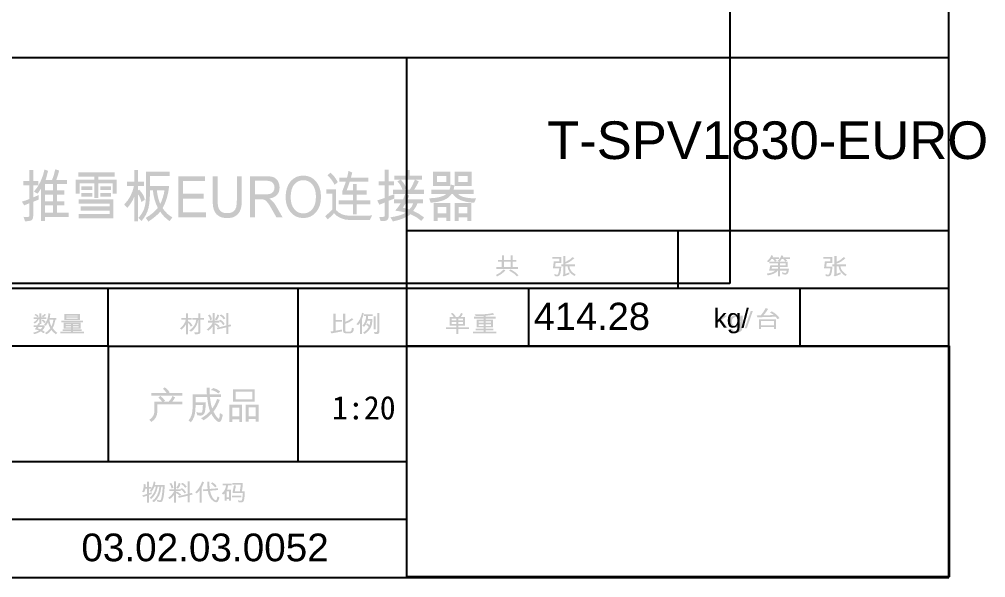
# Model space of a CAD drawing. Extents: x 3 to 592, y 5 to 207.
# Drawn here: x 520.4 to 591.7, y 5.2 to 46.4 of the extents above; entities that cross this region are included whole.
import ezdxf

# ---------------------------------------------------------------- set-up
doc = ezdxf.new("R2010")
doc.units = 0
doc.layers.get('0').update_dxf_attribs({"linetype": 'CONTINUOUS'})
picture_1 = doc.add_image_def('image4.jpg', size_in_pixel=(151, 64))
picture_2 = doc.add_image_def('image5.jpg', size_in_pixel=(760, 1236))

msp = doc.modelspace()

# ---------------------------------------------------------------- hatches: boundary and pattern name
h = msp.add_hatch(color=7)
h.paths.add_polyline_path([(524.056633, 31.811458), (522.330227, 31.811458), (522.330227, 31.507187), (522.03698, 31.507187), (522.03698, 33.919857), (521.777909, 33.522982), (521.508365, 33.680078), (521.773052, 34.031461), (521.990816, 34.420774), (522.161658, 34.847914), (522.285578, 35.312778), (522.544098, 35.211354), (522.482517, 34.95516), (522.433442, 34.758806), (522.396976, 34.622398), (522.373222, 34.546037), (522.845613, 34.546037), (522.976182, 34.911011), (523.078226, 35.321046), (523.366512, 35.236159), (523.275699, 34.905567), (523.15264, 34.546037), (523.945288, 34.546037), (523.945288, 34.237908), (523.195635, 34.237908), (523.195635, 33.772682), (523.747952, 33.772682), (523.747952, 33.462899), (523.195635, 33.462899), (523.195635, 32.966806), (523.747952, 32.966806), (523.747952, 32.658676), (523.195635, 32.658676), (523.195635, 32.121241), (524.056633, 32.121241)])
h.paths.add_polyline_path([(522.905144, 33.772682), (522.905144, 34.237908), (522.330227, 34.237908), (522.330227, 33.772682)])
h.paths.add_polyline_path([(522.905144, 32.966806), (522.905144, 33.462899), (522.330227, 33.462899), (522.330227, 32.966806)])
h.paths.add_polyline_path([(522.905144, 32.121241), (522.905144, 32.658676), (522.330227, 32.658676), (522.330227, 32.121241)])
h.paths.add_polyline_path([(521.853977, 33.090829), (521.454346, 32.933733), (521.454346, 31.947608), (521.445991, 31.810141), (521.420997, 31.701146), (521.379467, 31.620574), (521.321503, 31.568372), (521.241723, 31.535816), (521.135537, 31.513389), (521.002995, 31.50109), (520.84415, 31.498919), (520.734459, 31.823585), (520.879153, 31.811183), (520.98912, 31.807049), (521.065808, 31.813577), (521.120585, 31.833231), (521.153451, 31.866115), (521.164406, 31.912331), (521.164406, 32.824041), (520.949915, 32.731988), (520.787926, 32.671354), (520.615396, 32.937591), (520.91636, 33.036741), (521.164406, 33.13217), (521.164406, 34.153021), (520.71241, 34.153021), (520.71241, 34.46115), (521.164406, 34.46115), (521.164406, 35.279705), (521.454346, 35.279705), (521.454346, 34.46115), (521.835787, 34.46115), (521.835787, 34.153021), (521.454346, 34.153021), (521.454346, 33.260052), (521.639623, 33.331297), (521.846811, 33.429826)])
h = msp.add_hatch(color=7)
h.paths.add_polyline_path([(527.611811, 33.522982), (527.32132, 33.522982), (527.32132, 34.279249), (526.259128, 34.279249), (526.259128, 33.217057), (525.969189, 33.217057), (525.969189, 34.279249), (524.882744, 34.279249), (524.882744, 33.522982), (524.594458, 33.522982), (524.594458, 34.573047), (525.969189, 34.573047), (525.969189, 34.791879), (524.784076, 34.791879), (524.784076, 35.102214), (527.451958, 35.102214), (527.451958, 34.791879), (526.259128, 34.791879), (526.259128, 34.573047), (527.611811, 34.573047)])
h.paths.add_polyline_path([(527.19895, 33.797487), (526.395279, 33.797487), (526.395279, 34.072543), (527.19895, 34.072543)])
h.paths.add_polyline_path([(525.817054, 33.797487), (525.001806, 33.797487), (525.001806, 34.072543), (525.817054, 34.072543)])
h.paths.add_polyline_path([(527.19895, 33.297535), (526.395279, 33.297535), (526.395279, 33.57645), (527.19895, 33.57645)])
h.paths.add_polyline_path([(525.817054, 33.297535), (525.001806, 33.297535), (525.001806, 33.57645), (525.817054, 33.57645)])
h.paths.add_polyline_path([(527.372032, 31.718303), (524.798959, 31.718303), (524.798959, 32.028086), (527.081542, 32.028086), (527.081542, 32.278338), (524.94007, 32.278338), (524.94007, 32.586467), (527.081542, 32.586467), (527.081542, 32.803646), (524.798959, 32.803646), (524.798959, 33.111224), (527.372032, 33.111224)])
h = msp.add_hatch(color=7)
h.paths.add_polyline_path([(529.687527, 33.086419), (529.436724, 32.904518), (529.380818, 33.097168), (529.320624, 33.255091), (529.256192, 33.378288), (529.187574, 33.466758), (529.187574, 31.478524), (528.898738, 31.478524), (528.898738, 33.293125), (528.817106, 33.100665), (528.706226, 32.9019), (528.5662, 32.696727), (528.397132, 32.485043), (528.154597, 32.718759), (528.42042, 33.033046), (528.63002, 33.368986), (528.783396, 33.726527), (528.880547, 34.105616), (528.357444, 34.105616), (528.357444, 34.41595), (528.898738, 34.41595), (528.898738, 35.267578), (529.187574, 35.267578), (529.187574, 34.41595), (529.619176, 34.41595), (529.619176, 34.105616), (529.187574, 34.105616), (529.187574, 33.768824), (529.263642, 33.826701), (529.419093, 33.649253), (529.541523, 33.466689), (529.630984, 33.27906)])
h.paths.add_polyline_path([(531.717652, 31.782244), (531.5126, 31.503329), (531.304853, 31.660977), (531.120617, 31.829786), (530.959843, 32.009965), (530.822479, 32.201719), (530.660327, 32.027457), (530.460813, 31.84777), (530.223988, 31.662604), (529.949905, 31.47191), (529.753121, 31.740903), (530.017584, 31.911142), (530.253625, 32.0912), (530.46114, 32.28118), (530.640027, 32.481185), (530.507933, 32.782269), (530.403486, 33.098546), (530.326635, 33.430119), (530.277327, 33.777092), (530.06566, 33.777092), (530.058339, 33.378753), (530.036446, 33.025372), (530.000083, 32.716847), (529.949354, 32.453073), (529.873812, 32.213105), (529.763801, 31.976134), (529.619374, 31.742264), (529.440582, 31.511597), (529.204111, 31.753029), (529.324836, 31.878905), (529.434036, 32.024985), (529.531765, 32.19122), (529.618073, 32.377556), (529.688336, 32.607301), (529.738652, 32.90376), (529.768917, 33.266882), (529.779028, 33.696615), (529.779028, 35.139145), (531.527483, 35.139145), (531.527483, 34.827157), (530.068968, 34.827157), (530.068968, 34.09349), (531.477323, 34.09349), (531.413571, 33.637919), (531.311682, 33.213819), (531.17176, 32.821242), (530.993907, 32.460239), (531.165361, 32.2402), (531.343171, 32.053855), (531.527285, 31.901203)])
h.paths.add_polyline_path([(531.135018, 33.777092), (530.567817, 33.777092), (530.610709, 33.492338), (530.66745, 33.230011), (530.73804, 32.990008), (530.822479, 32.772227), (530.930689, 33.01334), (531.018849, 33.261223), (531.086959, 33.515825)])
h = msp.add_hatch(color=7)
h.paths.add_polyline_path([(546.325757, 32.735295), (545.319238, 32.735295), (545.319238, 32.011549), (545.028748, 32.011549), (545.028748, 32.735295), (543.989156, 32.735295), (543.989156, 33.043424), (545.028748, 33.043424), (545.028748, 33.45849), (544.253188, 33.45849), (544.253188, 33.71701), (544.347566, 33.962059), (544.420757, 34.15812), (544.472865, 34.305191), (544.503991, 34.403273), (544.027741, 34.403273), (544.027741, 34.711402), (544.595493, 34.711402), (544.663568, 34.978741), (544.705185, 35.211354), (544.984099, 35.079062), (544.885432, 34.711402), (546.180237, 34.711402), (546.180237, 34.403273), (544.792828, 34.403273), (544.729886, 34.212363), (544.671698, 34.043053), (544.618265, 33.895242), (544.569586, 33.768824), (545.028748, 33.768824), (545.028748, 34.237908), (545.319238, 34.237908), (545.319238, 33.768824), (546.035267, 33.768824), (546.035267, 33.45849), (545.319238, 33.45849), (545.319238, 33.043424), (546.325757, 33.043424)])
h.paths.add_polyline_path([(543.920254, 34.372404), (543.684334, 34.186094), (543.564737, 34.39354), (543.437389, 34.577732), (543.302187, 34.738773), (543.159026, 34.876766), (543.377307, 35.083472), (543.535239, 34.93113), (543.678339, 34.761838), (543.806661, 34.575596)])
h.paths.add_polyline_path([(546.450332, 31.931072), (546.286621, 31.595933), (544.705185, 31.595933), (544.425374, 31.628937), (544.130267, 31.727674), (543.856658, 31.882634), (543.642993, 32.085964), (543.395359, 31.834472), (543.178318, 31.633416), (542.984842, 31.862721), (543.18514, 32.045432), (543.338722, 32.186698), (543.445589, 32.286416), (543.50574, 32.344483), (543.50574, 33.539518), (543.068075, 33.539518), (543.068075, 33.847096), (543.795679, 33.847096), (543.795679, 32.311411), (543.998053, 32.133118), (544.233138, 32.005831), (544.500985, 31.929496), (544.801647, 31.904062), (546.057867, 31.904062), (546.113453, 31.905725), (546.197462, 31.910746), (546.309789, 31.919178)])
h = msp.add_hatch(color=7)
h.paths.add_polyline_path([(548.089486, 33.167448), (547.673869, 33.005942), (547.673869, 31.879258), (547.656161, 31.742005), (547.603314, 31.634518), (547.525179, 31.561758), (547.432988, 31.527031), (547.294633, 31.515593), (547.078557, 31.511597), (546.976582, 31.815317), (547.177224, 31.807049), (547.267658, 31.815024), (547.332254, 31.839019), (547.371011, 31.879137), (547.38393, 31.935482), (547.38393, 32.87365), (546.976582, 32.714349), (546.827754, 33.030746), (547.38393, 33.212648), (547.38393, 34.144753), (546.926421, 34.144753), (546.926421, 34.449023), (547.38393, 34.449023), (547.38393, 35.287973), (547.673869, 35.287973), (547.673869, 34.449023), (548.074603, 34.449023), (548.074603, 34.144753), (547.673869, 34.144753), (547.673869, 33.341081), (548.089486, 33.487704)])
h.paths.add_polyline_path([(550.284425, 31.777834), (550.081578, 31.519865), (549.701652, 31.799814), (549.281213, 32.011549), (549.040607, 31.847012), (548.744605, 31.703971), (548.393205, 31.582428), (547.986408, 31.482383), (547.795137, 31.782244), (548.194604, 31.858828), (548.514955, 31.942234), (548.756241, 32.032461), (548.918513, 32.12951), (548.767213, 32.168887), (548.58868, 32.206817), (548.382965, 32.243301), (548.150119, 32.278338), (548.379631, 32.554083), (548.550853, 32.807504), (548.063027, 32.807504), (548.063027, 33.111224), (548.721729, 33.111224), (548.800691, 33.272937), (548.888748, 33.510304), (547.979242, 33.510304), (547.979242, 33.814023), (548.682593, 33.814023), (548.624302, 33.983419), (548.54286, 34.144339), (548.438267, 34.296785), (548.310523, 34.440755), (548.53156, 34.549896), (548.081768, 34.549896), (548.081768, 34.85582), (548.927884, 34.85582), (548.927884, 35.279705), (549.21617, 35.279705), (549.21617, 34.85582), (550.138904, 34.85582), (550.138904, 34.549896), (549.670371, 34.549896), (549.888101, 34.436345), (549.725561, 34.103894), (549.543591, 33.814023), (550.284425, 33.814023), (550.284425, 33.510304), (548.950484, 33.510304), (549.179238, 33.382422), (549.116813, 33.225325), (549.060176, 33.111224), (550.207806, 33.111224), (550.207806, 32.807504), (549.791087, 32.807504), (549.75109, 32.702593), (549.685667, 32.576338), (549.59482, 32.42869), (549.478548, 32.259596), (549.880866, 32.054475)])
h.paths.add_polyline_path([(549.597611, 34.549896), (548.572901, 34.549896), (548.712006, 34.39435), (548.825013, 34.231982), (548.911873, 34.062794), (548.972532, 33.886784), (548.801656, 33.818433), (549.227745, 33.814023), (549.421153, 34.148887)])
h.paths.add_polyline_path([(549.474689, 32.807504), (548.915206, 32.807504), (548.848733, 32.702601), (548.793112, 32.615268), (548.748239, 32.545505), (548.714012, 32.493312), (549.194121, 32.367083), (549.360864, 32.563109)])
h = msp.add_hatch(color=7)
h.paths.add_polyline_path([(553.799915, 34.085221), (552.52771, 34.085221), (552.52771, 35.160091), (553.799915, 35.160091)])
h.paths.add_polyline_path([(553.498951, 34.395004), (553.498951, 34.835425), (552.817649, 34.835425), (552.817649, 34.395004)])
h.paths.add_polyline_path([(552.226747, 34.085221), (550.950132, 34.085221), (550.950132, 35.143555), (552.226747, 35.143555)])
h.paths.add_polyline_path([(551.924681, 34.395004), (551.924681, 34.835425), (551.240071, 34.835425), (551.240071, 34.395004)])
h.paths.add_polyline_path([(554.116312, 33.183984), (554.068374, 33.06493), (554.028807, 32.970733), (553.997715, 32.901443), (553.975201, 32.857114), (553.682687, 32.88277), (553.417406, 32.924594), (553.179358, 32.982581), (552.968544, 33.056723), (552.784964, 33.147013), (552.628617, 33.253446), (552.499503, 33.376015), (552.397623, 33.514714), (552.317146, 33.514714), (552.21343, 33.37741), (552.083766, 33.256133), (551.928148, 33.150889), (551.746569, 33.061683), (551.539023, 32.988524), (551.305502, 32.931416), (551.046001, 32.890366), (550.760514, 32.865382), (550.659641, 33.187843), (551.0804, 33.215119), (551.434857, 33.278724), (551.723065, 33.378606), (551.945076, 33.514714), (550.823352, 33.514714), (550.823352, 33.826701), (552.157293, 33.826701), (552.214758, 34.005157), (552.241629, 34.20263), (552.516686, 34.140894), (552.491812, 33.961887), (552.45495, 33.826701), (553.93386, 33.826701), (553.93386, 33.514714), (552.771347, 33.514714), (552.861469, 33.435752), (552.973902, 33.367539), (553.108633, 33.310075), (553.26565, 33.263359), (553.444939, 33.227393), (553.646488, 33.202174), (553.870283, 33.187705)])
h.paths.add_polyline_path([(553.764637, 31.519865), (553.465327, 31.519865), (553.465327, 31.782244), (552.829225, 31.782244), (552.829225, 31.519865), (552.538734, 31.519865), (552.538734, 32.853255), (553.764637, 32.853255)])
h.paths.add_polyline_path([(553.465327, 32.085964), (553.465327, 32.545126), (552.829225, 32.545126), (552.829225, 32.085964)])
h.paths.add_polyline_path([(552.226747, 31.519865), (551.924681, 31.519865), (551.924681, 31.765707), (551.28472, 31.765707), (551.28472, 31.519865), (550.983756, 31.519865), (550.983756, 32.853255), (552.226747, 32.853255)])
h.paths.add_polyline_path([(551.924681, 32.085964), (551.924681, 32.545126), (551.28472, 32.545126), (551.28472, 32.085964)])
h = msp.add_hatch(color=7)
h.dxf.hatch_style = 2
h.paths.add_polyline_path([(534.185834, 31.782244), (532.149093, 31.782244), (532.149093, 34.812825), (534.122444, 34.812825), (534.122444, 34.452882), (532.509588, 34.452882), (532.509588, 33.52684), (534.018264, 33.52684), (534.018264, 33.167448), (532.509588, 33.167448), (532.509588, 32.142187), (534.185834, 32.142187)])
h = msp.add_hatch(color=7)
h.dxf.hatch_style = 2
h.paths.add_polyline_path([(536.835035, 33.059961), (536.829247, 32.834996), (536.811883, 32.627808), (536.76944, 32.426477), (536.688962, 32.219358), (536.55798, 32.027052), (536.365399, 31.869887), (536.243968, 31.80903), (536.103779, 31.765432), (535.944882, 31.739197), (535.767331, 31.73043), (535.593577, 31.738181), (535.437704, 31.761436), (535.299607, 31.800193), (535.179184, 31.854453), (534.985983, 31.996391), (534.852313, 32.174709), (534.766806, 32.375352), (534.718919, 32.584262), (534.697353, 32.809502), (534.690256, 33.059961), (534.690256, 34.812825), (535.050751, 34.812825), (535.050751, 33.066024), (535.059501, 32.811914), (535.086028, 32.595838), (535.150452, 32.409389), (535.272339, 32.245265), (535.357821, 32.178387), (535.463818, 32.130681), (535.590382, 32.102095), (535.737565, 32.092578), (535.886496, 32.10014), (536.015791, 32.122895), (536.125448, 32.160946), (536.215469, 32.214397), (536.347347, 32.356541), (536.423828, 32.539614), (536.46007, 32.773053), (536.472335, 33.066024), (536.472335, 34.812825), (536.835035, 34.812825)])
h = msp.add_hatch(color=7)
h.paths.add_polyline_path([(539.848117, 31.782244), (539.393915, 31.782244), (539.209431, 32.105334), (539.0636, 32.359435), (538.956423, 32.5446), (538.8879, 32.660881), (538.786545, 32.812259), (538.680643, 32.940898), (538.575085, 33.036052), (538.476142, 33.088624), (538.364659, 33.111706), (538.222583, 33.119492), (537.805864, 33.119492), (537.805864, 31.782244), (537.444267, 31.782244), (537.444267, 34.812825), (538.65198, 34.812825), (538.879287, 34.803868), (539.066494, 34.777548), (539.223521, 34.722633), (539.360291, 34.629271), (539.472257, 34.502009), (539.55487, 34.345395), (539.60572, 34.169144), (539.62267, 33.983798), (539.610474, 33.820293), (539.573887, 33.673739), (539.512909, 33.544135), (539.42754, 33.43148), (539.318726, 33.336817), (539.187485, 33.261223), (539.03392, 33.20475), (538.858134, 33.167448), (538.992588, 33.07412), (539.123062, 32.953714), (539.249506, 32.797961), (539.371867, 32.606862)])
h.paths.add_polyline_path([(537.805864, 33.479436), (538.57977, 33.479436), (538.788957, 33.490322), (538.950187, 33.523533), (539.07297, 33.588921), (539.168468, 33.696063), (539.229998, 33.832076), (539.250599, 33.983798), (539.2167, 34.174863), (539.115001, 34.334922), (539.036142, 34.398269), (538.935167, 34.44358), (538.812073, 34.470805), (538.666862, 34.479891), (537.805864, 34.479891)])
h = msp.add_hatch(color=7)
h.paths.add_polyline_path([(541.376225, 34.864089), (541.649697, 34.837027), (541.897124, 34.755913), (542.118505, 34.620848), (542.313842, 34.431936), (542.473411, 34.198884), (542.587452, 33.931363), (542.655915, 33.629427), (542.678747, 33.293125), (542.655811, 32.958064), (542.587038, 32.657367), (542.47248, 32.391087), (542.312189, 32.159275), (542.116025, 31.971578), (541.894643, 31.837572), (541.648043, 31.757207), (541.376225, 31.73043), (541.095837, 31.758145), (540.844234, 31.841362), (540.621465, 31.980182), (540.427584, 32.174709), (540.270591, 32.409329), (540.158453, 32.668391), (540.09117, 32.951949), (540.068743, 33.260052), (540.091394, 33.6132), (540.159417, 33.926816), (540.272916, 34.200847), (540.431993, 34.435243), (540.627434, 34.622708), (540.849952, 34.756739), (541.09955, 34.837234)])
h.paths.add_polyline_path([(541.372918, 32.073837), (541.570227, 32.093991), (541.747951, 32.154452), (541.906141, 32.255221), (542.044849, 32.396298), (542.157823, 32.573246), (542.238808, 32.781666), (542.287858, 33.021608), (542.305023, 33.293125), (542.288504, 33.571661), (542.239015, 33.81609), (542.15666, 34.026414), (542.041542, 34.20263), (541.901292, 34.341941), (541.744299, 34.441513), (541.570563, 34.501294), (541.380084, 34.521233), (541.18454, 34.501699), (541.007187, 34.443098), (540.848023, 34.345429), (540.70705, 34.208694), (540.591381, 34.031736), (540.508888, 33.813334), (540.459468, 33.553385), (540.443018, 33.251784), (540.459141, 33.000722), (540.50751, 32.774983), (540.588125, 32.574461), (540.700986, 32.399054), (540.839772, 32.256616), (540.998092, 32.155003), (541.175841, 32.094111)])
h = msp.add_hatch(color=7)
h.paths.add_polyline_path([(557.21665, 28.116216), (557.211689, 27.984475), (555.612063, 27.984475), (555.612063, 28.116216), (556.012796, 28.116216), (556.008938, 28.511988), (555.726164, 28.511988), (555.726164, 28.643729), (556.016655, 28.643729), (556.016655, 28.97556), (556.166034, 28.97556), (556.166034, 28.643729), (556.657167, 28.643729), (556.657167, 28.97556), (556.812609, 28.97556), (556.812609, 28.643729), (557.097037, 28.643729), (557.097037, 28.511988), (556.812609, 28.511988), (556.812609, 28.116216)])
h.paths.add_polyline_path([(556.657167, 28.116216), (556.657167, 28.511988), (556.166034, 28.511988), (556.166034, 28.116216)])
h.paths.add_polyline_path([(557.249723, 27.512635), (557.136724, 27.431606), (557.02636, 27.541066), (556.892122, 27.647889), (556.734113, 27.752129), (556.552436, 27.853837), (556.65882, 27.9503), (556.844554, 27.843855), (557.004915, 27.735395), (557.139954, 27.624971)])
h.paths.add_polyline_path([(556.285648, 27.863759), (555.987578, 27.608615), (555.66553, 27.421684), (555.581195, 27.532479), (555.890495, 27.70873), (556.158868, 27.9503)])
h = msp.add_hatch(color=7)
h.paths.add_polyline_path([(561.472922, 27.553976), (561.375357, 27.461372), (561.193111, 27.577541), (561.03195, 27.740838), (560.913714, 27.94465), (560.859971, 28.182362), (560.707835, 28.182362), (560.707835, 27.613507), (561.006043, 27.728711), (561.006043, 27.59201), (560.577748, 27.428299), (560.489554, 27.526967), (560.541161, 27.556388), (560.558456, 27.595317), (560.558456, 28.182362), (560.399155, 28.182362), (560.399155, 28.308039), (560.558456, 28.308039), (560.558456, 28.930912), (560.707835, 28.930912), (560.707835, 28.500413), (560.993916, 28.646829), (561.253538, 28.861459), (561.359372, 28.769406), (561.201448, 28.630801), (561.040218, 28.519223), (560.87568, 28.43462), (560.707835, 28.376941), (560.707835, 28.308039), (561.416698, 28.308039), (561.416698, 28.182362), (560.996672, 28.182362), (561.03915, 28.002941), (561.132684, 27.838403), (561.277275, 27.688748)])
h.paths.add_polyline_path([(560.399155, 28.159211), (560.387924, 27.959877), (560.357262, 27.756823), (560.312476, 27.588427), (560.260248, 27.492791), (560.1899, 27.447867), (560.091025, 27.432709), (560.014958, 27.438359), (559.917392, 27.454757), (559.888729, 27.598073), (559.933929, 27.588496), (560.000626, 27.572717), (560.068839, 27.558593), (560.118035, 27.553976), (560.135691, 27.564432), (560.155517, 27.595869), (560.177411, 27.648389), (560.201268, 27.722097), (560.238751, 27.88381), (560.251429, 28.033533), (559.783998, 28.033533), (559.847388, 28.536793), (560.25639, 28.536793), (560.25639, 28.736884), (559.742657, 28.736884), (559.742657, 28.863112), (560.397501, 28.863112), (560.397501, 28.410013), (559.980782, 28.410013), (559.947709, 28.159211)])
h = msp.add_hatch(color=7)
h.paths.add_polyline_path([(577.262093, 28.708772), (576.953964, 28.708772), (577.021281, 28.629397), (577.054285, 28.583095), (576.910418, 28.524115), (576.860739, 28.617064), (576.780882, 28.708772), (576.66182, 28.708772), (576.59905, 28.629466), (576.488738, 28.515847), (576.3581, 28.584749), (576.46197, 28.68594), (576.542895, 28.786149), (576.600876, 28.885428), (576.635912, 28.983829), (576.77537, 28.940834), (576.754286, 28.871863), (576.740643, 28.835552), (577.262093, 28.835552)])
h.paths.add_polyline_path([(576.461177, 28.703811), (576.191082, 28.703811), (576.295261, 28.576481), (576.163521, 28.510335), (576.095721, 28.619062), (576.018, 28.703811), (575.902245, 28.703811), (575.814119, 28.597427), (575.688373, 28.482774), (575.559389, 28.548369), (575.676591, 28.651833), (575.770229, 28.758864), (575.840302, 28.869512), (575.886811, 28.983829), (576.025717, 28.951307), (576.010007, 28.902111), (575.9728, 28.830591), (576.461177, 28.830591)])
h.paths.add_polyline_path([(577.191537, 27.989987), (577.178102, 27.873914), (577.160945, 27.778665), (577.140068, 27.704191), (577.11547, 27.650439), (577.046775, 27.584982), (576.946247, 27.563347), (576.834626, 27.572028), (576.703161, 27.598073), (576.685522, 27.73257), (576.832765, 27.694881), (576.940734, 27.682409), (576.974772, 27.702253), (577.004675, 27.761784), (577.025759, 27.826828), (577.032787, 27.863759), (576.532284, 27.863759), (576.532284, 27.435465), (576.376841, 27.435465), (576.376841, 27.869271), (576.263239, 27.7466), (576.100958, 27.644858), (575.889894, 27.564096), (575.629945, 27.504367), (575.554979, 27.636107), (575.764062, 27.670515), (575.939039, 27.719961), (576.079908, 27.784393), (576.186672, 27.863759), (575.729715, 27.863759), (575.82287, 28.254571), (576.376841, 28.254571), (576.376841, 28.382453), (575.7457, 28.382453), (575.7457, 28.508681), (577.110509, 28.508681), (577.110509, 28.128342), (576.532284, 28.128342), (576.532284, 27.989987)])
h.paths.add_polyline_path([(576.961129, 28.254571), (576.961129, 28.382453), (576.532284, 28.382453), (576.532284, 28.254571)])
h.paths.add_polyline_path([(576.376841, 27.989987), (576.376841, 28.128342), (575.947996, 28.128342), (575.912718, 27.989987)])
h = msp.add_hatch(color=7)
h.paths.add_polyline_path([(581.466916, 27.553976), (581.369351, 27.461372), (581.187106, 27.577541), (581.025944, 27.740838), (580.907777, 27.94465), (580.854516, 28.182362), (580.702381, 28.182362), (580.702381, 27.613507), (581.000037, 27.728711), (581.000037, 27.59201), (580.572294, 27.428299), (580.484099, 27.526967), (580.535707, 27.556388), (580.553001, 27.595317), (580.553001, 28.182362), (580.3937, 28.182362), (580.3937, 28.308039), (580.553001, 28.308039), (580.553001, 28.930912), (580.702381, 28.930912), (580.702381, 28.500413), (580.987704, 28.646829), (581.246981, 28.861459), (581.352815, 28.769406), (581.195296, 28.630801), (581.034419, 28.519223), (580.870131, 28.43462), (580.702381, 28.376941), (580.702381, 28.308039), (581.410141, 28.308039), (581.410141, 28.182362), (580.990666, 28.182362), (581.033144, 28.002941), (581.126679, 27.838403), (581.271269, 27.688748)])
h.paths.add_polyline_path([(580.3937, 28.159211), (580.382469, 27.959877), (580.351808, 27.756823), (580.307504, 27.588427), (580.255345, 27.492791), (580.18479, 27.447867), (580.086122, 27.432709), (580.010123, 27.438359), (579.91304, 27.454757), (579.884377, 27.598073), (579.929095, 27.588496), (579.995723, 27.572717), (580.063936, 27.558593), (580.113132, 27.553976), (580.130788, 27.564432), (580.150614, 27.595869), (580.172508, 27.648389), (580.196365, 27.722097), (580.233848, 27.88381), (580.246526, 28.033533), (579.779646, 28.033533), (579.843036, 28.536793), (580.251487, 28.536793), (580.251487, 28.736884), (579.738305, 28.736884), (579.738305, 28.863112), (580.392047, 28.863112), (580.392047, 28.410013), (579.975879, 28.410013), (579.942806, 28.159211)])
h = msp.add_hatch(color=7)
h.paths.add_polyline_path([(576.49499, 24.363495), (576.354981, 24.273095), (576.293521, 24.356467), (576.205602, 24.460509), (574.868354, 24.411451), (574.806066, 24.546498), (575.11144, 24.553113), (575.318834, 24.822519), (575.484061, 25.097714), (575.662104, 25.035977), (575.474828, 24.759405), (575.30657, 24.55642), (576.085988, 24.581225), (575.796049, 24.770843), (575.928892, 24.852974), (576.097882, 24.751068), (576.248528, 24.63552), (576.38088, 24.506328)])
h.paths.add_polyline_path([(576.244187, 23.558169), (576.079925, 23.558169), (576.079925, 23.688807), (575.14341, 23.688807), (575.14341, 23.558169), (574.973636, 23.558169), (574.973636, 24.273095), (576.244187, 24.273095)])
h.paths.add_polyline_path([(576.079925, 23.815587), (576.079925, 24.147418), (575.14341, 24.147418), (575.14341, 23.815587)])
h = msp.add_hatch(color=7)
h.paths.add_polyline_path([(523.225707, 23.269658), (523.124834, 23.162171), (522.939213, 23.315615), (522.795759, 23.476915), (522.628396, 23.292051), (522.425893, 23.153903), (522.319509, 23.259185), (522.527524, 23.393612), (522.711974, 23.603694), (522.614478, 23.803648), (522.547161, 24.035847), (522.382347, 23.79221), (522.25667, 23.88316), (522.383295, 24.041514), (522.47881, 24.232217), (522.543319, 24.455374), (522.576926, 24.711086), (522.713628, 24.676359), (522.69213, 24.500728), (522.670633, 24.374293), (523.160663, 24.374293), (523.160663, 24.25027), (523.084044, 24.248616), (523.076327, 24.194597), (523.003567, 23.879509), (522.887812, 23.613616), (523.041256, 23.427581)])
h.paths.add_polyline_path([(522.945138, 24.248616), (522.640867, 24.248616), (522.699572, 23.969219), (522.799617, 23.738191), (522.888914, 23.982035)])
h.paths.add_polyline_path([(522.41542, 24.278933), (522.040043, 24.278933), (522.040043, 23.923399), (521.950746, 23.923399), (521.937586, 23.892049), (521.900034, 23.816463), (522.30187, 23.816463), (522.30187, 23.701811), (522.233588, 23.581094), (522.127686, 23.463686), (522.242545, 23.387687), (522.317304, 23.328638), (522.204305, 23.245956), (522.021853, 23.376594), (521.786277, 23.260012), (521.529617, 23.168234), (521.432052, 23.272965), (521.681339, 23.348137), (521.878537, 23.444393), (521.740802, 23.492004), (521.568754, 23.532587), (521.639378, 23.630153), (521.68065, 23.689684), (521.487174, 23.689684), (521.487174, 23.816463), (521.749001, 23.816463), (521.776286, 23.875168), (521.81184, 23.981828), (521.89838, 23.963087), (521.89838, 24.278933), (521.860898, 24.278933), (521.805199, 24.173194), (521.738183, 24.084147), (521.659902, 24.01174), (521.570407, 23.955921), (521.478906, 24.049627), (521.630145, 24.14547), (521.742938, 24.278933), (521.487174, 24.278933), (521.487174, 24.405712), (521.89838, 24.405712), (521.89838, 24.704471), (522.040043, 24.704471), (522.040043, 24.405712), (522.41542, 24.405712)])
h.paths.add_polyline_path([(522.127686, 23.689684), (521.833888, 23.689684), (521.78042, 23.603694), (521.79644, 23.600077), (521.837884, 23.586744), (521.904754, 23.563697), (521.997048, 23.530934), (522.076423, 23.611962)])
h.paths.add_polyline_path([(521.860898, 24.491702), (521.755616, 24.422249), (521.669144, 24.50817), (521.548359, 24.585409), (521.632143, 24.66313), (521.768018, 24.588785)])
h.paths.add_polyline_path([(522.399435, 24.600291), (522.300561, 24.496387), (522.180603, 24.418942), (522.074218, 24.502726), (522.203685, 24.579621), (522.296358, 24.661476)])
h.paths.add_polyline_path([(522.362504, 24.080495), (522.264387, 23.988443), (522.177984, 24.097239), (522.064296, 24.18247), (522.154695, 24.255231), (522.264387, 24.186053)])
h = msp.add_hatch(color=7)
h.paths.add_polyline_path([(524.891232, 24.204519), (523.744153, 24.204519), (523.744153, 24.656515), (524.891232, 24.656515)])
h.paths.add_polyline_path([(524.741853, 24.48178), (524.741853, 24.537453), (523.89243, 24.537453), (523.89243, 24.48178)])
h.paths.add_polyline_path([(524.741853, 24.316967), (524.741853, 24.380908), (523.89243, 24.380908), (523.89243, 24.316967)])
h.paths.add_polyline_path([(525.11723, 24.052935), (523.520359, 24.052935), (523.520359, 24.164831), (525.11723, 24.164831)])
h.paths.add_polyline_path([(525.198259, 23.240995), (523.446497, 23.240995), (523.446497, 23.366672), (524.24631, 23.366672), (524.24631, 23.416281), (523.616822, 23.416281), (523.616822, 23.52928), (524.24631, 23.52928), (524.24631, 23.573929), (523.686826, 23.573929), (523.686826, 24.013247), (524.956275, 24.013247), (524.956275, 23.573929), (524.394587, 23.573929), (524.394587, 23.52928), (525.030138, 23.52928), (525.030138, 23.416281), (524.394587, 23.416281), (524.394587, 23.366672), (525.198259, 23.366672)])
h.paths.add_polyline_path([(524.806896, 23.84678), (524.806896, 23.900799), (524.394587, 23.900799), (524.394587, 23.84678)])
h.paths.add_polyline_path([(524.24631, 23.900799), (523.836206, 23.900799), (523.836206, 23.84678), (524.24631, 23.84678)])
h.paths.add_polyline_path([(524.806896, 23.686377), (524.806896, 23.750318), (524.394587, 23.750318), (524.394587, 23.686377)])
h.paths.add_polyline_path([(524.24631, 23.686377), (524.24631, 23.750318), (523.836206, 23.750318), (523.836206, 23.686377)])
h = msp.add_hatch(color=7)
h.paths.add_polyline_path([(534.059648, 24.251923), (533.776875, 24.251923), (533.776875, 23.336906), (533.764473, 23.260494), (533.727266, 23.208473), (533.657881, 23.178432), (533.549223, 23.168234), (533.376693, 23.169888), (533.331493, 23.306038), (533.558594, 23.295565), (533.608961, 23.307485), (533.625842, 23.34793), (533.625842, 24.255231), (533.567448, 23.985488), (533.460064, 23.744323), (533.303691, 23.531786), (533.098329, 23.34793), (532.96273, 23.438881), (533.16457, 23.602506), (533.318608, 23.792485), (533.424795, 24.008924), (533.483077, 24.251923), (533.183767, 24.251923), (533.183767, 24.37264), (533.627496, 24.37264), (533.627496, 24.717149), (533.776875, 24.717149), (533.776875, 24.37264), (534.059648, 24.37264)])
h.paths.add_polyline_path([(533.208021, 23.798824), (533.08069, 23.72441), (532.981127, 23.883918), (532.874536, 23.990096), (532.874536, 23.162171), (532.725156, 23.162171), (532.725156, 23.904107), (532.576742, 23.678728), (532.401042, 23.508334), (532.272057, 23.577787), (532.438473, 23.742945), (532.567371, 23.909343), (532.658855, 24.076981), (532.71303, 24.24586), (532.367969, 24.24586), (532.367969, 24.37264), (532.725156, 24.37264), (532.725156, 24.709432), (532.874536, 24.709432), (532.874536, 24.37264), (533.140773, 24.37264), (533.140773, 24.24586), (532.874536, 24.24586), (532.874536, 24.099237), (532.909813, 24.126798), (533.067805, 23.997538)])
h = msp.add_hatch(color=7)
h.paths.add_polyline_path([(536.050529, 23.765752), (535.837209, 23.712835), (535.837209, 23.185322), (535.687829, 23.185322), (535.687829, 23.674801), (535.036293, 23.514949), (534.993298, 23.640074), (535.687829, 23.807093), (535.687829, 24.737544), (535.837209, 24.737544), (535.837209, 23.843473), (536.011393, 23.889224)])
h.paths.add_polyline_path([(535.579791, 23.925053), (535.46128, 23.840166), (535.341046, 24.014281), (535.169136, 24.146641), (535.169136, 24.02813), (534.84006, 24.02813), (534.84006, 23.948755), (534.891323, 23.980174), (535.050831, 23.89508), (535.206618, 23.754176), (535.08921, 23.676455), (534.966702, 23.798756), (534.84006, 23.867726), (534.84006, 23.174849), (534.691232, 23.174849), (534.691232, 23.759137), (534.640288, 23.680907), (534.569345, 23.600042), (534.478454, 23.516594), (534.367669, 23.430613), (534.249157, 23.51991), (534.389373, 23.624365), (534.527521, 23.7652), (534.636179, 23.910308), (534.689027, 24.02813), (534.34121, 24.02813), (534.34121, 24.15491), (534.691232, 24.15491), (534.691232, 24.730378), (534.84006, 24.730378), (534.84006, 24.15491), (535.154253, 24.15491), (535.142677, 24.15987), (535.26615, 24.235938), (535.435373, 24.111915)])
h.paths.add_polyline_path([(535.62444, 24.34122), (535.500967, 24.261845), (535.374532, 24.429001), (535.197248, 24.544068), (535.313003, 24.62675), (535.477196, 24.514991)])
h.paths.add_polyline_path([(535.163624, 24.578794), (535.135184, 24.458069), (535.094446, 24.355483), (535.041305, 24.270983), (534.975659, 24.204519), (534.847226, 24.260192), (534.973661, 24.441197), (535.031883, 24.62675)])
h.paths.add_polyline_path([(534.639418, 24.265704), (534.502716, 24.202865), (534.451453, 24.402474), (534.343966, 24.562809), (534.474605, 24.621789), (534.583263, 24.445607)])
h = msp.add_hatch(color=7)
h.paths.add_polyline_path([(545.108004, 23.589363), (545.076378, 23.436073), (545.024495, 23.326709), (544.952355, 23.261166), (544.859957, 23.239341), (544.497809, 23.239341), (544.421741, 23.249952), (544.36221, 23.281233), (544.323763, 23.330085), (544.310947, 23.394232), (544.310947, 24.693998), (544.464185, 24.693998), (544.464185, 24.077188), (544.704239, 24.180954), (544.950908, 24.35004), (545.067214, 24.260192), (544.769214, 24.060445), (544.464185, 23.937179), (544.464185, 23.428959), (544.485958, 23.380865), (544.534189, 23.365018), (544.815309, 23.365018), (544.872773, 23.377972), (544.909567, 23.417383), (544.935129, 23.501857), (544.958625, 23.649996)])
h.paths.add_polyline_path([(544.234879, 23.37494), (543.451602, 23.22997), (543.368369, 23.360057), (543.596572, 23.39754), (543.596572, 24.687383), (543.74981, 24.687383), (543.74981, 24.224363), (544.234879, 24.224363), (544.234879, 24.097583), (543.74981, 24.097583), (543.74981, 23.427305), (544.234879, 23.513295)])
h = msp.add_hatch(color=7)
h.paths.add_polyline_path([(545.843451, 24.709432), (545.815752, 24.607388), (545.769037, 24.46359), (545.712813, 24.301533), (545.712813, 23.183117), (545.565638, 23.183117), (545.565638, 24.016554), (545.510379, 23.937662), (545.42122, 23.841819), (545.292235, 23.907414), (545.436637, 24.087136), (545.554063, 24.288097), (545.644617, 24.510245), (545.708403, 24.753529)])
h.paths.add_polyline_path([(546.979505, 23.328638), (546.966603, 23.265084), (546.927967, 23.21998), (546.863698, 23.193375), (546.773902, 23.185322), (546.643815, 23.186976), (546.579874, 23.325331), (546.720985, 23.318165), (546.797604, 23.341867), (546.829575, 23.41132), (546.826267, 24.730378), (546.979505, 24.730378)])
h.paths.add_polyline_path([(546.494436, 24.509341), (546.156541, 24.509341), (546.143794, 24.384973), (546.132287, 24.288304), (546.467426, 24.288304), (546.457806, 24.075724), (546.431391, 23.892807), (546.388129, 23.739655), (546.327969, 23.616372), (546.249507, 23.50786), (546.151304, 23.399814), (546.033258, 23.292283), (545.895265, 23.185322), (545.789983, 23.285643), (545.933135, 23.394594), (546.050087, 23.499928), (546.140892, 23.601748), (546.205599, 23.700157), (546.112581, 23.792417), (545.998893, 23.866073), (546.089293, 23.966394), (546.171837, 23.912099), (546.260169, 23.828039), (546.294414, 23.974731), (546.317496, 24.161524), (546.104175, 24.161524), (545.999996, 23.9039), (545.864397, 23.716142), (545.724388, 23.786698), (545.845931, 23.937283), (545.932748, 24.107918), (545.984837, 24.298604), (546.002201, 24.509341), (545.859987, 24.509341), (545.859987, 24.635018), (546.494436, 24.635018)])
h.paths.add_polyline_path([(546.709961, 23.527627), (546.561684, 23.527627), (546.561684, 24.491702), (546.709961, 24.491702)])
h = msp.add_hatch(color=7)
h.paths.add_polyline_path([(553.59537, 23.548022), (552.808786, 23.548022), (552.808786, 23.191936), (552.660509, 23.191936), (552.660509, 23.548022), (551.888808, 23.548022), (551.888808, 23.667084), (552.660509, 23.667084), (552.660509, 23.8104), (552.160005, 23.8104), (552.160005, 24.429966), (552.466481, 24.429966), (552.384281, 24.550682), (552.257019, 24.671398), (552.363955, 24.745812), (552.497005, 24.632124), (552.623026, 24.469653), (552.561841, 24.43162), (552.801069, 24.429966), (552.916893, 24.564256), (553.006672, 24.735339), (553.143374, 24.678013), (553.067237, 24.538693), (552.979111, 24.429966), (553.307636, 24.429966), (553.307636, 23.8104), (552.808786, 23.8104), (552.808786, 23.667084), (553.59537, 23.667084)])
h.paths.add_polyline_path([(553.159359, 24.187982), (553.159359, 24.303186), (552.808786, 24.303186), (552.808786, 24.187982)])
h.paths.add_polyline_path([(552.660509, 24.187982), (552.660509, 24.303186), (552.309385, 24.303186), (552.309385, 24.187982)])
h.paths.add_polyline_path([(553.159359, 23.930565), (553.159359, 24.061203), (552.808786, 24.061203), (552.808786, 23.930565)])
h.paths.add_polyline_path([(552.660509, 23.930565), (552.660509, 24.061203), (552.309385, 24.061203), (552.309385, 23.930565)])
h = msp.add_hatch(color=7)
h.paths.add_polyline_path([(555.614315, 23.233278), (553.895074, 23.233278), (553.895074, 23.360057), (554.684966, 23.360057), (554.684966, 23.457071), (554.096819, 23.457071), (554.096819, 23.582748), (554.684966, 23.582748), (554.684966, 23.66543), (554.148633, 23.66543), (554.148633, 24.240899), (554.684966, 24.240899), (554.684966, 24.324684), (553.960118, 24.324684), (553.960118, 24.450361), (554.681107, 24.450361), (554.681107, 24.521468), (554.098473, 24.507687), (554.012483, 24.630057), (554.229662, 24.62675), (554.567936, 24.633072), (554.870036, 24.652106), (555.135963, 24.683956), (555.365717, 24.728725), (555.451706, 24.620135), (555.344219, 24.599163), (555.205313, 24.577623), (555.034988, 24.555566), (554.833243, 24.533043), (554.833243, 24.450361), (555.552579, 24.450361), (555.552579, 24.324684), (554.833243, 24.324684), (554.833243, 24.240899), (555.372331, 24.240899), (555.372331, 23.66543), (554.833243, 23.66543), (554.833243, 23.582748), (555.399341, 23.582748), (555.399341, 23.457071), (554.833243, 23.457071), (554.833243, 23.360057), (555.614315, 23.360057)])
h.paths.add_polyline_path([(555.223503, 24.013247), (555.223503, 24.115222), (554.833243, 24.115222), (554.833243, 24.013247)])
h.paths.add_polyline_path([(554.684966, 24.013247), (554.684966, 24.115222), (554.296359, 24.115222), (554.296359, 24.013247)])
h.paths.add_polyline_path([(555.223503, 23.785044), (555.223503, 23.894185), (554.833243, 23.894185), (554.833243, 23.785044)])
h.paths.add_polyline_path([(554.684966, 23.785044), (554.684966, 23.894185), (554.296359, 23.894185), (554.296359, 23.785044)])
h = msp.add_hatch(color=7)
h.dxf.hatch_style = 2
h.paths.add_polyline_path([(572.694907, 23.645812), (572.460641, 23.645812), (572.087468, 24.103872), (571.952971, 24.001898), (571.952971, 23.645812), (571.762802, 23.645812), (571.762802, 24.883291), (571.952971, 24.883291), (571.952971, 24.178286), (572.403865, 24.541537), (572.651361, 24.541537), (572.221413, 24.209706)])
h = msp.add_hatch(color=7)
h.paths.add_polyline_path([(573.777431, 23.766529), (573.765511, 23.600062), (573.730027, 23.48155), (573.663812, 23.397972), (573.560804, 23.335478), (573.426858, 23.296273), (573.269762, 23.283113), (573.095302, 23.300063), (572.952262, 23.350912), (572.857039, 23.439865), (572.825482, 23.571398), (573.010691, 23.548799), (573.034737, 23.486718), (573.085656, 23.442414), (573.162964, 23.416094), (573.267557, 23.407136), (573.395783, 23.419125), (573.484736, 23.455092), (573.540064, 23.508422), (573.568521, 23.572501), (573.579958, 23.654632), (573.583955, 23.763221), (573.444153, 23.675165), (573.272518, 23.645812), (573.074494, 23.678059), (572.920291, 23.774797), (572.82059, 23.920731), (572.787449, 24.100565), (572.819695, 24.281639), (572.916433, 24.429641), (572.987212, 24.4872), (573.070498, 24.528377), (573.166185, 24.553121), (573.274172, 24.561381), (573.454143, 24.529548), (573.597735, 24.43405), (573.601593, 24.541537), (573.777431, 24.541537)])
h.paths.add_polyline_path([(573.290157, 23.769836), (573.404741, 23.788991), (573.505682, 23.847006), (573.576375, 23.95029), (573.59994, 24.106077), (573.57734, 24.247119), (573.510092, 24.351368), (573.409288, 24.41586), (573.287401, 24.437358), (573.164549, 24.415447), (573.066915, 24.349714), (573.00318, 24.245673), (572.982028, 24.109385), (573.004352, 23.956422), (573.071324, 23.851416), (573.170819, 23.790162)])
h = msp.add_hatch(color=7)
h.dxf.hatch_style = 2
h.paths.add_polyline_path([(574.530987, 24.883291), (574.082849, 23.604471), (573.929612, 23.604471), (574.37775, 24.883291)])
h = msp.add_hatch(color=7)
h.paths.add_polyline_path([(532.451707, 18.640209), (530.154242, 18.640209), (530.154242, 18.834788), (531.288643, 18.834788), (531.167513, 19.000153), (531.014138, 19.139059), (531.161863, 19.25757), (531.373048, 19.066161), (531.520153, 18.8855), (531.446842, 18.8403), (532.451707, 18.834788)])
h.paths.add_polyline_path([(532.451707, 18.002453), (530.607892, 18.002453), (530.607892, 17.485413), (530.580521, 17.245109), (530.498476, 17.034312), (530.36186, 16.852971), (530.170778, 16.701034), (530.012579, 16.86254), (530.179382, 16.986882), (530.298591, 17.142488), (530.370155, 17.32941), (530.39402, 17.5477), (530.39402, 18.196481), (530.946889, 18.196481), (530.847533, 18.347376), (530.687818, 18.502405), (530.822866, 18.615404), (531.011382, 18.461753), (531.1784, 18.262626), (531.081937, 18.196481), (531.446842, 18.196481), (531.615445, 18.400292), (531.730717, 18.611546), (531.918131, 18.510673), (531.82029, 18.345309), (531.705913, 18.196481), (532.451707, 18.196481)])
h = msp.add_hatch(color=7)
h.paths.add_polyline_path([(535.431026, 17.23461), (535.419381, 17.143591), (535.379211, 16.99428), (535.327535, 16.845796), (535.281646, 16.757258), (535.229419, 16.713091), (535.158174, 16.698278), (535.094905, 16.710878), (535.024091, 16.748645), (534.945629, 16.811526), (534.859415, 16.899471), (534.70349, 17.099631), (534.595934, 17.296897), (534.312748, 17.02942), (534.025427, 16.822301), (533.830848, 16.972783), (534.024221, 17.087926), (534.199197, 17.214284), (534.355777, 17.351907), (534.49396, 17.500847), (534.425738, 17.699181), (534.367387, 17.93865), (534.318854, 18.219253), (534.280088, 18.54099), (533.43287, 18.54099), (533.43287, 18.157896), (534.186382, 18.157896), (534.173342, 17.897963), (534.153998, 17.682059), (534.128246, 17.510183), (534.095982, 17.382336), (534.050507, 17.289413), (533.985188, 17.223103), (533.900025, 17.183356), (533.795019, 17.170118), (533.696351, 17.175561), (533.566264, 17.192166), (533.472558, 17.426433), (533.644881, 17.385781), (533.806043, 17.372414), (533.850571, 17.383059), (533.88652, 17.414995), (533.913788, 17.468222), (533.932271, 17.542739), (533.954664, 17.730015), (533.965895, 17.95119), (533.430114, 17.95119), (533.418539, 17.675238), (533.397041, 17.44104), (533.365622, 17.248597), (533.324281, 17.097909), (533.218172, 16.862884), (533.085605, 16.676229), (532.904806, 16.811277), (533.036478, 16.985633), (533.131355, 17.202777), (533.18944, 17.46271), (533.21073, 17.76543), (533.218999, 18.747696), (534.259693, 18.747696), (534.253587, 18.903044), (534.249289, 19.034259), (534.246748, 19.141393), (534.245913, 19.224497), (534.458131, 19.224497), (534.463918, 18.95075), (534.474667, 18.747696), (535.298734, 18.747696), (535.298734, 18.54099), (534.488448, 18.54099), (534.517791, 18.277544), (534.555351, 18.04779), (534.601076, 17.85173), (534.654915, 17.689363), (534.751326, 17.828165), (534.843706, 17.991566), (534.931952, 18.179565), (535.015961, 18.392162), (535.211642, 18.32767), (535.110149, 18.073405), (534.999148, 17.844667), (534.878639, 17.641355), (534.748621, 17.463364), (534.856797, 17.271472), (534.972415, 17.099011), (535.028208, 17.027474), (535.076456, 16.976503), (535.117057, 16.945997), (535.149906, 16.935851), (535.169405, 16.972645), (535.193452, 17.083026), (535.222666, 17.355877)])
h.paths.add_polyline_path([(535.255739, 18.934007), (535.104155, 18.801715), (534.967531, 18.899892), (534.830545, 18.974452), (534.69325, 19.025345), (534.555696, 19.052518), (534.72547, 19.205205), (535.011482, 19.102679)])
h = msp.add_hatch(color=7)
h.paths.add_polyline_path([(537.790227, 18.185456), (536.187293, 18.185456), (536.187293, 19.114254), (537.790227, 19.114254)])
h.paths.add_polyline_path([(537.603916, 18.369011), (537.603916, 18.931251), (536.382974, 18.931251), (536.382974, 18.369011)])
h.paths.add_polyline_path([(538.080717, 16.714814), (537.867397, 16.714814), (537.867397, 16.911047), (537.331065, 16.911047), (537.331065, 16.714814), (537.116091, 16.714814), (537.116091, 17.977648), (538.080717, 17.977648)])
h.paths.add_polyline_path([(537.867397, 17.116099), (537.867397, 17.770942), (537.331065, 17.770942), (537.331065, 17.116099)])
h.paths.add_polyline_path([(536.862532, 16.70379), (536.647558, 16.70379), (536.647558, 16.895613), (536.128313, 16.895613), (536.128313, 16.692765), (535.914441, 16.698278), (535.914441, 17.96938), (536.862532, 17.96938)])
h.paths.add_polyline_path([(536.647558, 17.102318), (536.647558, 17.762674), (536.128313, 17.762674), (536.128313, 17.102318)])
h = msp.add_hatch(color=7)
h.paths.add_polyline_path([(531.154142, 12.058535), (531.135022, 11.762834), (531.113214, 11.513177), (531.08872, 11.309511), (531.061538, 11.151786), (531.033426, 11.031148), (531.006141, 10.938673), (530.979682, 10.874206), (530.954051, 10.837594), (530.894588, 10.803349), (530.817349, 10.791843), (530.741626, 10.801765), (530.601824, 10.83153), (530.57261, 10.965475), (530.65406, 10.943771), (530.716546, 10.928268), (530.760118, 10.918967), (530.784828, 10.915866), (530.836228, 10.929233), (530.868612, 10.969885), (530.881531, 11.009073), (530.897138, 11.072136), (530.915431, 11.159176), (530.936412, 11.270297), (530.957272, 11.403735), (530.975135, 11.558514), (530.989897, 11.734688), (531.001455, 11.932307), (530.900032, 11.932307), (530.846917, 11.575748), (530.738043, 11.266784), (530.573462, 11.005464), (530.353226, 10.791843), (530.219281, 10.86791), (530.434978, 11.063988), (530.597552, 11.306678), (530.707003, 11.596083), (530.76333, 11.932307), (530.639307, 11.932307), (530.570267, 11.65316), (530.466501, 11.40941), (530.328008, 11.201111), (530.154789, 11.028314), (530.028009, 11.100523), (530.204751, 11.274983), (530.342271, 11.471767), (530.44062, 11.690875), (530.499849, 11.932307), (530.397875, 11.932307), (530.297898, 11.724774), (530.168569, 11.548661), (530.030214, 11.603783), (530.148872, 11.751569), (530.239469, 11.918733), (530.302058, 12.105225), (530.33669, 12.310992), (530.470084, 12.279573), (530.433704, 12.058535)])
h.paths.add_polyline_path([(530.199988, 11.38936), (529.986668, 11.3166), (529.986668, 10.751053), (529.837289, 10.751053), (529.837289, 11.262029), (529.590895, 11.174937), (529.488369, 11.276912), (529.837289, 11.394321), (529.837289, 11.786786), (529.731455, 11.786786), (529.685704, 11.640507), (529.621763, 11.517793), (529.482306, 11.564095), (529.539159, 11.669929), (529.578286, 11.798913), (529.599741, 11.951048), (529.603573, 12.126335), (529.752953, 12.099876), (529.757914, 11.98798), (529.752953, 11.913566), (529.837289, 11.913566), (529.837289, 12.30107), (529.986668, 12.30107), (529.986668, 11.913566), (530.161403, 11.913566), (530.161403, 11.786786), (529.986668, 11.786786), (529.986668, 11.446686), (530.199988, 11.517793)])
h = msp.add_hatch(color=7)
h.paths.add_polyline_path([(533.202015, 11.351326), (532.988695, 11.298409), (532.988695, 10.770896), (532.839867, 10.770896), (532.839867, 11.260376), (532.188882, 11.100523), (532.145887, 11.225649), (532.839867, 11.392667), (532.839867, 12.323119), (532.988695, 12.323119), (532.988695, 11.429047), (533.162879, 11.474798)])
h.paths.add_polyline_path([(532.731277, 11.510627), (532.613317, 11.42574), (532.493152, 11.599855), (532.321725, 11.732216), (532.321725, 11.613705), (531.992649, 11.613705), (531.992649, 11.53433), (532.043912, 11.565749), (532.20342, 11.480655), (532.359207, 11.339751), (532.241247, 11.262029), (532.119222, 11.38433), (531.992649, 11.453301), (531.992649, 10.760423), (531.843821, 10.760423), (531.843821, 11.344712), (531.793195, 11.266482), (531.722416, 11.185617), (531.631586, 11.102168), (531.520809, 11.016187), (531.402849, 11.105484), (531.542582, 11.209939), (531.680661, 11.350775), (531.789319, 11.495882), (531.842167, 11.613705), (531.494902, 11.613705), (531.494902, 11.740484), (531.843821, 11.740484), (531.843821, 12.315953), (531.992649, 12.315953), (531.992649, 11.740484), (532.306291, 11.740484), (532.295266, 11.745445), (532.418187, 11.821513), (532.587341, 11.697489)])
h.paths.add_polyline_path([(532.776477, 11.926795), (532.652454, 11.84742), (532.526363, 12.014576), (532.349837, 12.129642), (532.465041, 12.212324), (532.629234, 12.100566)])
h.paths.add_polyline_path([(532.315661, 12.164369), (532.287541, 12.043644), (532.246966, 11.941058), (532.193886, 11.856558), (532.128248, 11.790094), (532.000366, 11.845766), (532.126525, 12.026772), (532.184472, 12.212324)])
h.paths.add_polyline_path([(531.792558, 11.851278), (531.655856, 11.78844), (531.604593, 11.988049), (531.497106, 12.148383), (531.627745, 12.207363), (531.736403, 12.031181)])
h = msp.add_hatch(color=7)
h.paths.add_polyline_path([(534.053752, 12.26028), (534.010068, 12.146592), (533.949021, 12.01058), (533.880119, 11.864508), (533.880119, 10.760423), (533.73074, 10.760423), (533.73074, 11.66607), (533.650124, 11.557274), (533.520726, 11.429047), (533.397254, 11.510627), (533.554661, 11.672375), (533.69367, 11.85996), (533.814283, 12.073384), (533.916499, 12.312646)])
h.paths.add_polyline_path([(535.183192, 11.145172), (535.165415, 11.070344), (535.128621, 10.95831), (535.082733, 10.854474), (535.039325, 10.802316), (534.947823, 10.775857), (534.852325, 10.799697), (534.724581, 10.870666), (534.590222, 10.990073), (534.47488, 11.159503), (534.386341, 11.372066), (534.332115, 11.621422), (533.993669, 11.595515), (533.975479, 11.72505), (534.315028, 11.750406), (534.28981, 12.062118), (534.283608, 12.309338), (534.440705, 12.309338), (534.445984, 12.131356), (534.453589, 11.981021), (534.463572, 11.858281), (534.475983, 11.763084), (534.763717, 11.78341), (535.071295, 11.809937), (535.08728, 11.681504), (534.49307, 11.632997), (534.562386, 11.375511), (534.670562, 11.144069), (534.735148, 11.048571), (534.801544, 10.980358), (534.869697, 10.939431), (534.939555, 10.925788), (534.964575, 10.943168), (534.989233, 10.995379), (535.013581, 11.082523), (535.037671, 11.204703)])
h.paths.add_polyline_path([(534.994676, 11.963175), (534.872858, 11.875532), (534.709629, 12.053023), (534.555909, 12.166022), (534.665601, 12.252012), (534.830552, 12.135912)])
h = msp.add_hatch(color=7)
h.paths.add_polyline_path([(537.059637, 11.489681), (537.051369, 11.30151), (537.026564, 11.087294), (537.008572, 10.985069), (536.987635, 10.905737), (536.9637, 10.849247), (536.936716, 10.815545), (536.866092, 10.782059), (536.768596, 10.770896), (536.595514, 10.785779), (536.554173, 10.919173), (536.699694, 10.898365), (536.775761, 10.891613), (536.833639, 10.918622), (536.845327, 10.94229), (536.857272, 10.986008), (536.869528, 11.049777), (536.882146, 11.133596), (536.90323, 11.3084), (536.915219, 11.458813), (536.160054, 11.458813), (536.160054, 11.572363), (536.20118, 11.743111), (536.231092, 11.87753), (536.249738, 11.975672), (536.257068, 12.037589), (536.399281, 12.004516), (536.366277, 11.807181), (536.31715, 11.585041), (536.691425, 11.585041), (536.763635, 12.07893), (536.142415, 12.07893), (536.142415, 12.20571), (536.913014, 12.20571), (536.892275, 11.894962), (536.844663, 11.585041), (537.059637, 11.585041)])
h.paths.add_polyline_path([(536.084537, 12.030975), (535.821608, 12.027667), (535.790257, 11.842735), (535.742784, 11.700797), (536.048708, 11.700797), (536.048708, 10.902086), (535.902085, 10.902086), (535.902085, 11.022802), (535.711365, 11.022802), (535.711365, 10.902086), (535.565293, 10.902086), (535.565293, 11.427394), (535.474893, 11.341404), (535.362997, 11.440072), (535.486813, 11.552089), (535.580451, 11.687981), (535.64391, 11.847644), (535.677189, 12.030975), (535.421425, 12.030975), (535.421425, 12.157203), (536.084537, 12.157203)])
h.paths.add_polyline_path([(535.902085, 11.149581), (535.902085, 11.574017), (535.711365, 11.574017), (535.711365, 11.149581)])
h.paths.add_polyline_path([(536.810488, 11.133596), (536.118713, 11.133596), (536.118713, 11.260376), (536.810488, 11.260376)])

# ---------------------------------------------------------------- linework, layer by layer
at = {"color": 9}
for points in [[(588.994237, 5.221111), (588.994237, 204.822778)], [(588.994237, 43.532778), (473.988681, 43.532778)], [(548.989237, 43.532778), (548.989237, 5.221111)], [(588.994237, 30.7975), (548.989237, 30.7975)], [(568.991737, 30.7975), (568.991737, 26.528889)], [(588.994237, 26.528889), (473.988681, 26.528889)], [(526.975904, 22.295556), (526.975904, 26.528889)], [(540.981181, 26.528889), (540.981181, 22.295556)], [(557.98507, 26.528889), (557.98507, 22.295556)], [(577.98757, 26.528889), (577.98757, 22.295556)], [(526.975904, 22.295556), (473.988681, 22.295556)], [(526.975904, 22.295556), (526.975904, 13.793611)], [(526.975904, 22.295556), (588.994237, 22.295556)], [(540.981181, 22.295556), (540.981181, 13.793611)], [(518.967848, 13.793611), (548.989237, 13.793611)], [(301.974237, 5.221111), (588.994237, 5.221111)]]:
    msp.add_lwpolyline(points, dxfattribs=at)
at = {"color": 190}
msp.add_lwpolyline([(518.967848, 9.525), (548.989237, 9.525)], dxfattribs=at)

# ---------------------------------------------------------------- texts
at = {"color": 7, "attachment_point": 1}
for s, insert, char_height in [('{\\fArialUnicodeMS|b0|i0|c0;T-SPV1830-EURO}', (559.355254, 38.858887), 2.775577), ('{\\fArialUnicodeMS|b0|i0|c0;414.28}', (558.370266, 25.486859), 2.006604), ('{\\fArialUnicodeMS|b0|i0|c0;kg/}', (571.620035, 25.048348), 1.402539), ('{\\fSimSun|b0|i0|c0;1:20}', (543.48692, 18.61349), 1.726837), ('{\\fArialUnicodeMS|b0|i0|c0;03.02.03.0052}', (525.003139, 8.472318), 2.042633)]:
    msp.add_mtext(s, dxfattribs=dict(at, insert=insert, char_height=char_height))

# ---------------------------------------------------------------- pictures from other files: only their frames are drawn
image = msp.add_image(picture_2, insert=(462.612373, 26.904439), size_in_units=(110.2152, 179.750244))
image.dxf.flags = 7
image = msp.add_image(picture_1, insert=(549.000072, 5.269995), size_in_units=(40.000051, 17.03392))
image.dxf.flags = 7

doc.saveas('drawing.dxf')
